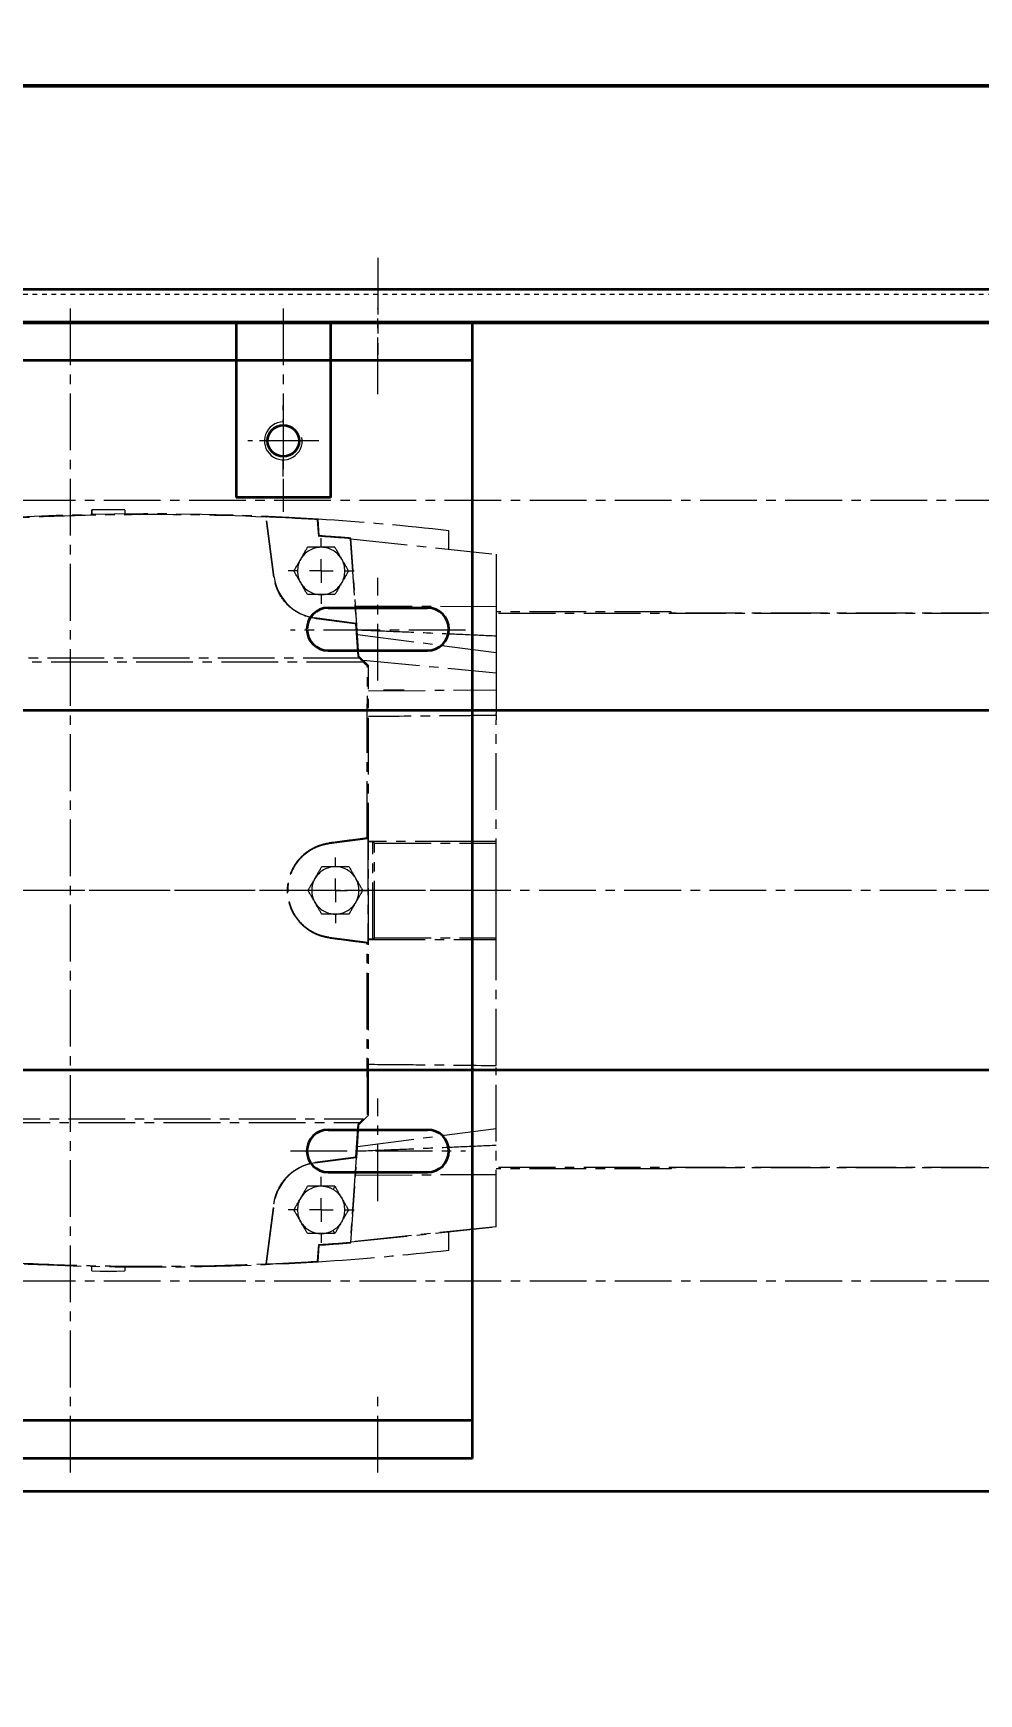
# Model space of a CAD drawing. Header units: millimetres. Extents: x -67280 to 67280, y -47520 to 47520.
# Drawn here: x -47673.8 to -47474, y -19137 to -18786.2 of the extents above; entities that cross this region are included whole.
import ezdxf

# ---------------------------------------------------------------- set-up
doc = ezdxf.new("R2010")
doc.units = ezdxf.units.MM
doc.linetypes.add('点画线', pattern=[18, 12, -2, 2, -2])
doc.linetypes.add('虚线', pattern=[2, 1, -1])
doc.layers.get('0').update_dxf_attribs({"lineweight": 35})
for name, color, linetype, lineweight in [('CDRAFT0', 7, 'Continuous', 35), ('EB0', 7, 'Continuous', 35), ('EB0_1', 7, 'Continuous', 35), ('中心线层', 1, '点画线', 18), ('尺寸线层', 4, 'Continuous', 18), ('粗实线层', 7, 'Continuous', 35), ('细实线层', 3, 'Continuous', 18), ('虚线层', 100, '虚线', 18)]:
    doc.layers.add(name, color=color, linetype=linetype, lineweight=lineweight)
doc.styles.add('标准', font='', dxfattribs={"width": 0.667})
doc.styles.get('标准').set_extended_font_data('宋体')
doc.dimstyles.new('标准', dxfattribs={"dimscale": 160, "dimtxt": 2, "dimasz": 1, "dimexe": 1, "dimexo": 0, "dimgap": 1, "dimtad": 1, "dimdec": 1, "dimdsep": 46, "dimtxsty": '标准', "dimblk": '_CAXARROW', "dimcen": 0, "dimdle": 2, "dimaunit": 1, "dimadec": 0, "dimazin": 2, "dimtfac": 0.707107, "dimtdec": 3, "dimtmove": 0, "dimatfit": 3, "dimfxl": 0, "dimfrac": 2, "dimtolj": 1, "dimarcsym": 0})

# ---------------------------------------------------------------- blocks, each defined once
blk = doc.blocks.new('*X503')
at = {"layer": '尺寸线层', "linetype": 'Continuous', "lineweight": 18}
for points in [[(-51183.27, -18397.31), (-51163.27, -18557.31), (-51203.27, -18557.31)], [(-51183.27, -22837.31), (-51163.27, -22677.31), (-51203.27, -22677.31)]]:
    blk.add_hatch(color=0, dxfattribs=at).paths.add_polyline_path(points, flags=0)
at = {"layer": '尺寸线层', "color": 0}
for p, q in [((-46007.99, -18397.31), (-51343.27, -18397.31)), ((-46125.8, -22837.31), (-51343.27, -22837.31))]:
    blk.add_line(p, q, dxfattribs=at)
at = {"layer": '尺寸线层', "color": 0, "linetype": 'Continuous', "lineweight": 18}
blk.add_line((-51183.27, -18397.31), (-51183.27, -22837.31), dxfattribs=at)
at = {"layer": '尺寸线层', "color": 0, "insert": (-51503.27, -20617.31), "char_height": 320, "width": 1253.13, "attachment_point": 5, "rotation": 90, "line_spacing_factor": 1.15057, "style": '标准'}
blk.add_mtext('\\T1.1;4440', dxfattribs=at)
blk = doc.blocks.new('_CAXARROW')
blk.add_hatch(color=0).paths.add_polyline_path([(0, 0), (-1, 0.125), (-1, -0.125)], flags=0)
blk = doc.blocks.new('*X1336')
at = {"layer": 'EB0_1'}
for p, q in [((85, 120), (-85, 120)), ((-85, -120), (-85, 120)), ((85, -120), (85, 120)), ((85, 112), (-85, 112)), ((54.5, 59.71), (75.5, 59.71)), ((-75.5, 59.51), (-54.5, 59.51)), ((-75.5, 50.51), (-54.5, 50.51)), ((54.5, 50.71), (75.5, 50.71)), ((-75.5, -50.55), (-54.55, -50.55)), ((54.5, -50.55), (75.5, -50.55)), ((-75.5, -59.55), (-54.55, -59.55)), ((54.5, -59.55), (75.5, -59.55)), ((85, -112), (-85, -112)), ((85, -120), (-85, -120))]:
    blk.add_line(p, q, dxfattribs=at)
for centre, start, end in [((54.5, 55.21), 90, 270), ((75.5, 55.21), 270, 90), ((-75.5, 55.01), 90, 270), ((-54.5, 55.01), 270, 90), ((-75.5, -55.05), 90, 270), ((-54.55, -55.05), 270, 90), ((54.5, -55.05), 90, 270), ((75.5, -55.05), 270, 90)]:
    blk.add_arc(centre, 4.5, start, end, dxfattribs=at)
at = {"layer": '中心线层', "linetype": '点画线', "lineweight": 18}
for p, q in [((-65, 104.84), (-65, 123)), ((0, -123), (0, 123)), ((65, 104.84), (65, 123)), ((-65, 39.33), (-65, 66.06)), ((65, 44.33), (65, 66.06)), ((-46.5, 55), (-83.5, 55)), ((83.5, 55), (46.5, 55)), ((88, 0), (-88, 0)), ((65, -65.67), (65, -43.94)), ((-65.05, -61.72), (-65.05, -48.41)), ((-81.84, -55.05), (-46.83, -55.05)), ((46.5, -55), (83.5, -55)), ((-65, -123), (-65, -105.31)), ((65, -123), (65, -105.31))]:
    blk.add_line(p, q, dxfattribs=at)
blk = doc.blocks.new('*X1340')
at = {"layer": 'CDRAFT0', "color": 0, "linetype": 'Continuous', "lineweight": 18}
for p, q in [((0, 5), (0, 6.95)), ((-5, 0), (-6.95, 0)), ((0, 0), (-2.5, 0)), ((0, 0), (0, 2.5)), ((0, 0), (2.5, 0)), ((0, 0), (0, -2.5)), ((5, 0), (6.95, 0)), ((0, -5), (0, -6.95))]:
    blk.add_line(p, q, dxfattribs=at)
blk = doc.blocks.new('*X1341')
at = {"layer": 'CDRAFT0', "color": 0, "linetype": 'Continuous', "lineweight": 18}
for p, q in [((0, 5), (0, 6.95)), ((-5, 0), (-6.95, 0)), ((0, 0), (-2.5, 0)), ((0, 0), (0, 2.5)), ((0, 0), (2.5, 0)), ((0, 0), (0, -2.5)), ((5, 0), (6.95, 0)), ((0, -5), (0, -6.95))]:
    blk.add_line(p, q, dxfattribs=at)
blk = doc.blocks.new('*X1344')
at = {"layer": 'CDRAFT0', "color": 0, "linetype": 'Continuous', "lineweight": 18}
for p, q in [((0, 5), (0, 6.95)), ((-5, 0), (-6.95, 0)), ((0, 0), (-2.5, 0)), ((0, 0), (0, 2.5)), ((0, 0), (2.5, 0)), ((0, 0), (0, -2.5)), ((5, 0), (6.95, 0)), ((0, -5), (0, -6.95))]:
    blk.add_line(p, q, dxfattribs=at)
blk = doc.blocks.new('*X1337')
at = {"layer": '中心线层'}
for p, q in [((57.5, 80.5), (54, 80.41)), ((54, 80.41), (54.05, 80.36)), ((54, 80.41), (54, 79.43)), ((57.5, 80.45), (54.05, 80.36)), ((54.05, 79.43), (54.05, 80.36)), ((57.5, 80.45), (57.5, 80.5)), ((61, 80.41), (57.5, 80.5)), ((61, 80.36), (57.5, 80.45)), ((61, 80.36), (61, 80.41)), ((61, 80.36), (61, 79.55)), ((90.87, 78.88), (90.91, 78.93)), ((92.52, 66.19), (90.87, 78.88)), ((92.59, 66.19), (90.91, 78.93)), ((101.74, 78.34), (101.85, 78.46)), ((101.99, 74.82), (101.74, 78.34)), ((102.1, 74.93), (101.85, 78.46)), ((101.99, 74.82), (102.1, 74.93)), ((103.39, 74.85), (102.09, 74.98)), ((108.75, 74.46), (108.64, 74.35)), ((108.64, 74.35), (109.89, 56.44)), ((110.49, 49.51), (108.75, 74.46)), ((108.76, 74.28), (139.5, 71.05)), ((129.5, 72.1), (129.5, 76)), ((102.5, 72.5), (99.61, 72.5)), ((105.39, 72.5), (102.5, 72.5)), ((139.5, 71.05), (139.5, 60)), ((92.52, 66.19), (92.59, 66.19)), ((102.5, 62.5), (99.61, 62.5)), ((105.39, 62.5), (102.5, 62.5)), ((109.75, 60.14), (139.5, 60)), ((139.5, 60), (139.5, 53.94)), ((101.19, 57.59), (101.19, 57.51)), ((109.89, 56.44), (101.19, 57.59)), ((109.82, 56.38), (109.89, 56.44)), ((110.3, 49.42), (109.82, 56.38)), ((176.5, 58.86), (139.5, 58.86)), ((260, 58.53), (139.5, 58.53)), ((176.5, 58.62), (176.5, 58.86)), ((245.5, 58.62), (176.5, 58.62)), ((110.17, 54.1), (139.5, 50.27)), ((139.5, 53.94), (139.5, 50.27)), ((110.49, 49.51), (110.3, 49.42)), ((110.67, 49.05), (110.3, 49.42)), ((112.5, 47.5), (110.49, 49.51)), ((139.5, 50.27), (139.5, 46.01)), ((111.41, 48.25), (-4.89, 48.25)), ((110.67, 49.05), (-2.81, 49.05)), ((111.36, 48.64), (139.5, 46.01)), ((112.5, 47.5), (112.26, 47.4)), ((112.5, -47.5), (112.5, 47.5)), ((139.5, 46.01), (139.5, 42.42)), ((112.5, 42.16), (139.5, 42.42)), ((115.68, 42.4), (120.03, 42.4)), ((139.5, 42.42), (139.5, 37.4)), ((139.5, 37.1), (139.5, 37.4)), ((139.5, 37.1), (139.5, 36.05)), ((139.5, 37.1), (139.5, 36.99)), ((139.5, 36.99), (139.5, 36.05)), ((139.5, -36.99), (139.5, 36.05)), ((104.19, 9.91), (112.36, 10.99)), ((112.24, 11.09), (112.36, 10.99)), ((112.36, 10.99), (112.36, -10.99)), ((104.18, 10.03), (104.19, 9.91)), ((112.5, 10.32), (113.43, 10.32)), ((113.43, -10.32), (113.43, 10.32)), ((113.75, 10), (113.43, 10.32)), ((113.75, 10), (139.5, 10)), ((139.5, -10), (139.5, 10)), ((105.5, 5), (102.61, 5)), ((108.39, 5), (105.5, 5)), ((376.56, 0), (-84.07, 0)), ((105.5, -5), (102.61, -5)), ((108.39, -5), (105.5, -5)), ((104.18, -10.03), (104.19, -9.91)), ((112.36, -10.99), (104.19, -9.91)), ((113.43, -10.32), (112.5, -10.32)), ((113.43, -10.32), (113.75, -10)), ((113.75, -10), (139.5, -10)), ((112.36, -10.99), (112.24, -11.09)), ((139.5, -71.05), (139.5, -37.4)), ((-4.89, -48.25), (111.41, -48.25)), ((-2.81, -49.05), (110.67, -49.05)), ((110.67, -49.05), (110.3, -49.42)), ((110.49, -49.51), (112.5, -47.5)), ((108.75, -74.46), (110.49, -49.51)), ((109.82, -56.38), (110.3, -49.42)), ((110.17, -54.1), (139.5, -50.27)), ((110.3, -49.42), (110.49, -49.51)), ((101.19, -57.59), (109.89, -56.44)), ((101.19, -57.51), (101.19, -57.59)), ((109.89, -56.44), (108.64, -74.35)), ((109.82, -56.38), (109.89, -56.44)), ((260, -58.53), (139.5, -58.53)), ((176.5, -58.86), (139.5, -58.86)), ((245.5, -58.62), (176.5, -58.62)), ((176.5, -58.62), (176.5, -58.86)), ((102.5, -62.5), (99.61, -62.5)), ((105.39, -62.5), (102.5, -62.5)), ((105.39, -62.5), (105, -63.17)), ((109.75, -60.14), (139.5, -60)), ((90.87, -78.88), (92.52, -66.19)), ((90.91, -78.93), (92.59, -66.19)), ((92.59, -66.19), (92.52, -66.19)), ((102.5, -72.5), (99.61, -72.5)), ((105.39, -72.5), (102.5, -72.5)), ((105.39, -72.5), (105, -71.83)), ((139.5, -71.05), (108.76, -74.28)), ((108.76, -74.28), (139.5, -71.05)), ((129.5, -76), (129.5, -72.15)), ((101.74, -78.34), (101.99, -74.82)), ((101.85, -78.46), (102.1, -74.93)), ((102.1, -74.93), (101.99, -74.82)), ((102.09, -74.98), (103.39, -74.85)), ((108.64, -74.35), (108.75, -74.46)), ((54, -80.41), (54, -79.43)), ((54.05, -80.36), (54, -80.41)), ((54, -80.41), (57.5, -80.5)), ((54.05, -80.36), (54.05, -79.43)), ((54.05, -80.36), (57.5, -80.45)), ((57.5, -80.45), (61, -80.36)), ((57.5, -80.5), (61, -80.41)), ((57.5, -80.45), (57.5, -80.5)), ((61, -79.55), (61, -80.36)), ((61, -80.41), (61, -80.36)), ((90.87, -78.88), (90.91, -78.93)), ((101.85, -78.46), (101.74, -78.34))]:
    blk.add_line(p, q, dxfattribs=at)
for points in [[(111.41, 48.25), (111.04, 48.65), (110.67, 49.05)], [(139.5, 10.37), (134.33, 10.37), (112.5, 10.35)], [(112.5, -10.35), (134.33, -10.37), (139.5, -10.37)], [(110.67, -49.05), (111.04, -48.65), (111.41, -48.25)]]:
    blk.add_lwpolyline(points, dxfattribs=at)
for centre, radius, start, end in [((66.64, -474.87), 554.44, 86.3585, 96.5387), ((66.64, -474.87), 554.33, 86.3691, 87.4903), ((66.64, -474.87), 554.44, 83.4898, 86.3604), ((66.64, -474.87), 550.83, 85.627, 86.3203), ((66.64, -474.87), 550.94, 85.6165, 86.3096), ((102.5, 67.5), 5, 90, 150), ((102.5, 67.5), 5, 30, 90), ((102.5, 67.5), 5, 150, 210), ((102.5, 67.5), 5, 330, 30), ((102.5, 67.5), 10, 187.5, 262.5), ((102.5, 67.5), 5, 210, 270), ((102.5, 67.5), 5, 270, 330), ((105.5, 0), 5, 90, 150), ((105.5, 0), 5, 30, 90), ((105.5, 0), 5, 150, 210), ((105.5, 0), 5, 330, 30), ((105.5, 0), 5, 210, 270), ((105.5, 0), 5, 270, 330), ((102.5, -67.5), 10, 97.5, 172.5), ((102.5, -67.5), 5, 90, 150), ((102.5, -67.5), 5, 60, 90), ((102.5, -67.5), 5, 150, 210), ((102.5, -67.5), 5, 30, 60), ((102.5, -67.5), 5, 330, 30), ((102.5, -67.5), 5, 210, 270), ((102.5, -67.5), 5, 300, 330), ((102.5, -67.5), 5, 270, 300), ((66.64, 474.87), 554.44, 263.5001, 273.6415), ((66.64, 474.87), 554.44, 273.6396, 276.5102), ((66.64, 474.87), 550.83, 273.6797, 274.373), ((66.64, 474.87), 550.94, 273.6904, 274.3835), ((66.64, 474.87), 554.33, 272.5097, 273.6309)]:
    blk.add_arc(centre, radius, start, end, dxfattribs=at)
blk.add_ellipse((111.91, 0), major_axis=(0, -71), ratio=0.026186, start_param=1.429481, end_param=1.712111, dxfattribs=at)
for points, knots in [([(90.87, 78.88), (79.21, 79.39), (67.54, 79.54), (50.04, 79.2), (44.21, 79), (32.56, 78.41), (26.74, 78.03), (20.93, 77.55)], [0, 0, 0, 0, 306.377256, 306.377256, 459.565884, 459.565884, 612.754512, 612.754512, 612.754512, 612.754512]), ([(101.19, 57.51), (100.09, 57.66), (99.04, 57.98), (97.55, 58.71), (97.08, 59), (96.19, 59.63), (95.77, 59.99), (94.6, 61.16), (93.96, 62.05), (93.23, 63.54), (93.03, 64.05), (92.71, 65.1), (92.6, 65.64), (92.52, 66.19)], [0, 0, 0, 0, 324.069924, 324.069924, 486.104886, 486.104886, 648.139848, 648.139848, 972.209772, 972.209772, 1134.244734, 1134.244734, 1296.279696, 1296.279696, 1296.279696, 1296.279696]), ([(101.19, 57.51), (102.62, 57.32), (105.5, 56.95), (108.38, 56.57), (109.82, 56.38)], [0, 0, 0, 0, 278.358242, 556.7155, 556.7155, 556.7155, 556.7155]), ([(110.1, 55.07), (112.66, 54.96), (117.69, 54.75), (125.15, 54.44), (132.39, 54.12), (137.15, 53.91), (139.5, 53.81)], [0, 0, 0, 0, 290.693889, 573.555888, 848.586584, 1115.78662, 1115.78662, 1115.78662, 1115.78662]), ([(139.5, 36.99), (136.25, 36.95), (127.24, 36.85), (118.24, 36.78), (112.48, 36.73)], [0, 0, 0, 0, 247.331389, 684.56505, 684.56505, 684.56505, 684.56505]), ([(112.24, 11.09), (110.9, 10.91), (108.21, 10.56), (105.52, 10.21), (104.18, 10.03)], [0, 0, 0, 0, 317.139788, 634.278062, 634.278062, 634.278062, 634.278062]), ([(104.18, -10.03), (103.57, -9.95), (102.98, -9.82), (102.12, -9.54), (101.84, -9.43), (101.28, -9.2), (101, -9.07), (100.19, -8.63), (99.69, -8.3), (98.98, -7.74), (98.75, -7.54), (98.31, -7.12), (98.1, -6.9), (97.49, -6.21), (97.14, -5.72), (96.67, -4.95), (96.53, -4.68), (96.26, -4.13), (96.14, -3.85), (95.82, -3), (95.66, -2.41), (95.44, -1.22), (95.38, -0.61), (95.38, 0.6), (95.44, 1.2), (95.6, 2.1), (95.67, 2.4), (95.83, 2.99), (95.92, 3.28), (96.24, 4.12), (96.51, 4.67), (96.97, 5.45), (97.14, 5.71), (97.5, 6.2), (97.69, 6.44), (98.29, 7.12), (98.72, 7.54), (99.44, 8.11), (99.69, 8.29), (100.2, 8.62), (100.46, 8.77), (101.25, 9.2), (101.81, 9.44), (102.98, 9.82), (103.57, 9.95), (104.18, 10.03)], [0, 0, 0, 0, 322.441056, 322.441056, 483.661584, 483.661584, 644.882112, 644.882112, 967.323168, 967.323168, 1128.543696, 1128.543696, 1289.764225, 1289.764225, 1612.205281, 1612.205281, 1773.425809, 1773.425809, 1934.646337, 1934.646337, 2257.087393, 2257.087393, 2579.528449, 2579.528449, 2901.969505, 2901.969505, 3063.190033, 3063.190033, 3224.410561, 3224.410561, 3546.851618, 3546.851618, 3708.072146, 3708.072146, 3869.292674, 3869.292674, 4191.73373, 4191.73373, 4352.954258, 4352.954258, 4514.174786, 4514.174786, 4836.615842, 4836.615842, 5159.056898, 5159.056898, 5159.056898, 5159.056898]), ([(104.19, -9.91), (103.64, -9.84), (103.07, -9.72), (101.94, -9.36), (101.38, -9.13), (100.29, -8.56), (99.77, -8.22), (98.79, -7.44), (98.33, -7), (97.51, -6.05), (97.15, -5.54), (96.53, -4.47), (96.28, -3.91), (95.88, -2.78), (95.73, -2.21), (95.54, -1.09), (95.5, -0.54), (95.5, 0.54), (95.54, 1.09), (95.73, 2.21), (95.88, 2.78), (96.28, 3.91), (96.53, 4.47), (97.15, 5.54), (97.51, 6.05), (98.33, 7), (98.79, 7.44), (99.77, 8.22), (100.29, 8.56), (101.38, 9.13), (101.94, 9.36), (103.07, 9.72), (103.64, 9.84), (104.19, 9.91)], [0, 0, 0, 0, 236.480879, 236.480879, 472.961758, 472.961758, 709.442636, 709.442636, 945.923515, 945.923515, 1182.404394, 1182.404394, 1418.885273, 1418.885273, 1655.366152, 1655.366152, 1891.847031, 1891.847031, 2128.327909, 2128.327909, 2364.808788, 2364.808788, 2601.289667, 2601.289667, 2837.770546, 2837.770546, 3074.251425, 3074.251425, 3310.732304, 3310.732304, 3547.213182, 3547.213182, 3783.694061, 3783.694061, 3783.694061, 3783.694061]), ([(104.18, -10.03), (105.52, -10.21), (108.21, -10.56), (110.9, -10.91), (112.24, -11.09)], [0, 0, 0, 0, 350.908719, 701.819114, 701.819114, 701.819114, 701.819114]), ([(112.48, -36.73), (115.85, -36.76), (124.86, -36.83), (133.86, -36.93), (139.5, -36.99)], [0, 0, 0, 0, 333.603451, 892.559706, 892.559706, 892.559706, 892.559706]), ([(110.1, -55.07), (112.65, -54.96), (117.68, -54.76), (125.12, -54.44), (132.37, -54.12), (137.15, -53.91), (139.5, -53.81)], [0, 0, 0, 0, 441.173897, 871.300654, 1290.381406, 1698.417381, 1698.417381, 1698.417381, 1698.417381]), ([(92.52, -66.19), (92.67, -65.09), (92.98, -64.04), (93.72, -62.55), (94, -62.08), (94.64, -61.19), (94.99, -60.77), (96.16, -59.6), (97.05, -58.96), (98.54, -58.22), (99.05, -58.02), (100.1, -57.7), (100.64, -57.59), (101.19, -57.51)], [0, 0, 0, 0, 534.366691, 534.366691, 801.550036, 801.550036, 1068.733381, 1068.733381, 1603.100072, 1603.100072, 1870.283417, 1870.283417, 2137.466762, 2137.466762, 2137.466762, 2137.466762]), ([(109.82, -56.38), (108.38, -56.57), (105.5, -56.95), (102.62, -57.32), (101.19, -57.51)], [0, 0, 0, 0, 439.768304, 879.538163, 879.538163, 879.538163, 879.538163]), ([(20.93, -77.55), (26.74, -78.03), (32.56, -78.41), (44.21, -79), (50.04, -79.2), (67.54, -79.54), (79.21, -79.39), (90.87, -78.88)], [0, 0, 0, 0, 221.9518, 221.9518, 443.903599, 443.903599, 887.807199, 887.807199, 887.807199, 887.807199])]:
    blk.add_open_spline(points, degree=3, knots=knots, dxfattribs=at)
for points in [[(98.17, 70), (98.66, 70.85), (99.14, 71.68), (99.61, 72.5)], [(105.39, 72.5), (105.86, 71.68), (106.34, 70.85), (106.83, 70)], [(96.73, 67.5), (97.2, 68.32), (97.68, 69.15), (98.17, 70)], [(98.17, 65), (97.68, 65.85), (97.2, 66.68), (96.73, 67.5)], [(106.83, 70), (107.32, 69.15), (107.8, 68.32), (108.27, 67.5)], [(108.27, 67.5), (107.8, 66.68), (107.32, 65.85), (106.83, 65)], [(99.61, 62.5), (99.14, 63.32), (98.66, 64.15), (98.17, 65)], [(106.83, 65), (106.34, 64.15), (105.86, 63.32), (105.39, 62.5)], [(111.41, 48.25), (111.69, 47.97), (111.97, 47.68), (112.26, 47.4)], [(112.24, 11.09), (112.24, 23.2), (112.25, 35.3), (112.26, 47.4)], [(101.17, 2.5), (101.66, 3.35), (102.14, 4.18), (102.61, 5)], [(108.39, 5), (108.86, 4.18), (109.34, 3.35), (109.83, 2.5)], [(99.73, 0), (100.2, 0.82), (100.68, 1.65), (101.17, 2.5)], [(109.83, 2.5), (110.32, 1.65), (110.8, 0.82), (111.27, 0)], [(101.17, -2.5), (100.68, -1.65), (100.2, -0.82), (99.73, 0)], [(102.61, -5), (102.14, -4.18), (101.66, -3.35), (101.17, -2.5)], [(109.83, -2.5), (109.34, -3.35), (108.86, -4.18), (108.39, -5)], [(111.27, 0), (110.8, -0.82), (110.32, -1.65), (109.83, -2.5)], [(112.26, -47.4), (112.25, -35.3), (112.24, -23.2), (112.24, -11.09)], [(98.17, -65), (98.66, -64.15), (99.14, -63.32), (99.61, -62.5)], [(105.39, -62.5), (105.86, -63.32), (106.34, -64.15), (106.83, -65)], [(96.73, -67.5), (97.2, -66.68), (97.68, -65.85), (98.17, -65)], [(106.83, -65), (107.32, -65.85), (107.8, -66.68), (108.27, -67.5)], [(98.17, -70), (97.68, -69.15), (97.2, -68.32), (96.73, -67.5)], [(99.61, -72.5), (99.14, -71.68), (98.66, -70.85), (98.17, -70)], [(106.83, -70), (106.34, -70.85), (105.86, -71.68), (105.39, -72.5)], [(108.27, -67.5), (107.8, -68.32), (107.32, -69.15), (106.83, -70)]]:
    blk.add_open_spline(points, degree=3, dxfattribs=at)
for name, p in [('*X1341', (102.5, 67.5)), ('*X1344', (105.5, 0)), ('*X1340', (102.5, -67.5))]:
    blk.add_blockref(name, p, dxfattribs=at)
blk = doc.blocks.new('*X1346')
at = {"layer": 'EB0_1'}
blk.add_circle((0, 0), 3.32, dxfattribs=at)
at = {"layer": '中心线层', "linetype": '点画线', "lineweight": 18}
for p, q in [((0, 7), (0, -7)), ((7, 0), (-7, 0))]:
    blk.add_line(p, q, dxfattribs=at)
at = {"layer": '细实线层'}
blk.add_arc((0, 0), 4, 90, 10, dxfattribs=at)
blk = doc.blocks.new('*X1335')
at = {"layer": 'EB0', "linetype": 'Continuous', "lineweight": 50}
for p, q in [((574, 689.99), (-574, 689.99)), ((-574, 640), (574, 639.99))]:
    blk.add_line(p, q, dxfattribs=at)
at = {"layer": 'EB0', "linetype": '点画线', "lineweight": 18}
for p, q in [((-572.93, 602.5), (592.1, 602.5)), ((-572.93, 437.5), (592.1, 437.5))]:
    blk.add_line(p, q, dxfattribs=at)
at = {"layer": 'EB0_1'}
for p, q in [((-383, 640), (-383, 603)), ((-363, 640), (-363, 603)), ((-363, 603), (-383, 603))]:
    blk.add_line(p, q, dxfattribs=at)
at = {"layer": '中心线层', "linetype": '点画线', "lineweight": 18}
for p, q in [((-353, 653.67), (-353, 633.17)), ((-373, 643), (-373, 600)), ((-373, 607.5), (-373, 622.5)), ((-365.5, 615), (-380.5, 615))]:
    blk.add_line(p, q, dxfattribs=at)
at = {"layer": '粗实线层', "linetype": 'Continuous', "lineweight": 35}
for p, q in [((485, 647), (-485, 647)), ((485, 558), (-485, 558)), ((485, 482), (-485, 482)), ((485, 393), (-485, 393))]:
    blk.add_line(p, q, dxfattribs=at)
at = {"layer": '虚线层'}
blk.add_line((-574, 645.99), (574, 645.99), dxfattribs=at)
at = {"layer": 'EB0_1'}
blk.add_blockref('*X1336', (-418, 520), dxfattribs=at)
at = {"layer": '中心线层'}
blk.add_blockref('*X1337', (-467.5, 520), dxfattribs=at)
blk.add_wipeout([(-369.68, 615), (-369.68, 615.03), (-369.68, 615.06), (-369.68, 615.1), (-369.68, 615.13), (-369.68, 615.16), (-369.68, 615.2), (-369.68, 615.23), (-369.69, 615.26), (-369.69, 615.29), (-369.69, 615.33), (-369.7, 615.36), (-369.7, 615.39), (-369.7, 615.42), (-369.71, 615.46), (-369.71, 615.49), (-369.72, 615.52), (-369.72, 615.55), (-369.73, 615.59), (-369.74, 615.62), (-369.74, 615.65), (-369.75, 615.68), (-369.76, 615.72), (-369.76, 615.75), (-369.77, 615.78), (-369.78, 615.81), (-369.79, 615.84), (-369.79, 615.87), (-369.8, 615.91), (-369.81, 615.94), (-369.82, 615.97), (-369.82, 615.97), (-369.87, 616.1), (-369.92, 616.24), (-369.97, 616.37), (-370.03, 616.49), (-370.1, 616.62), (-370.17, 616.74), (-370.25, 616.86), (-370.33, 616.97), (-370.41, 617.09), (-370.5, 617.19), (-370.6, 617.3), (-370.7, 617.4), (-370.8, 617.49), (-370.91, 617.58), (-371.02, 617.67), (-371.14, 617.75), (-371.26, 617.83), (-371.38, 617.9), (-371.5, 617.97), (-371.63, 618.03), (-371.76, 618.08), (-371.89, 618.13), (-372.03, 618.18), (-372.16, 618.22), (-372.3, 618.25), (-372.44, 618.27), (-372.58, 618.3), (-372.72, 618.31), (-372.86, 618.32), (-373, 618.32), (-373, 618.32), (-373, 619), (-373, 619), (-373.18, 619), (-373.35, 618.98), (-373.53, 618.96), (-373.7, 618.94), (-373.88, 618.9), (-374.05, 618.86), (-374.22, 618.81), (-374.39, 618.75), (-374.55, 618.69), (-374.71, 618.61), (-374.87, 618.54), (-375.02, 618.45), (-375.17, 618.36), (-375.32, 618.26), (-375.46, 618.15), (-375.6, 618.04), (-375.73, 617.92), (-375.86, 617.8), (-375.98, 617.67), (-376.09, 617.54), (-376.2, 617.4), (-376.31, 617.25), (-376.4, 617.1), (-376.49, 616.95), (-376.57, 616.8), (-376.65, 616.64), (-376.72, 616.47), (-376.78, 616.31), (-376.83, 616.14), (-376.88, 615.97), (-376.88, 615.97), (-376.89, 615.94), (-376.9, 615.91), (-376.9, 615.87), (-376.91, 615.84), (-376.92, 615.81), (-376.92, 615.78), (-376.93, 615.75), (-376.94, 615.71), (-376.94, 615.68), (-376.95, 615.65), (-376.95, 615.62), (-376.96, 615.59), (-376.96, 615.55), (-376.97, 615.52), (-376.97, 615.49), (-376.97, 615.46), (-376.98, 615.42), (-376.98, 615.39), (-376.98, 615.36), (-376.99, 615.33), (-376.99, 615.29), (-376.99, 615.26), (-376.99, 615.23), (-377, 615.2), (-377, 615.16), (-377, 615.13), (-377, 615.1), (-377, 615.06), (-377, 615.03), (-377, 615), (-377, 615), (-376.99, 614.79), (-376.98, 614.58), (-376.95, 614.37), (-376.91, 614.17), (-376.86, 613.96), (-376.8, 613.76), (-376.73, 613.57), (-376.65, 613.37), (-376.56, 613.18), (-376.46, 613), (-376.36, 612.82), (-376.24, 612.65), (-376.11, 612.48), (-375.97, 612.32), (-375.83, 612.17), (-375.68, 612.03), (-375.52, 611.89), (-375.35, 611.76), (-375.18, 611.64), (-375, 611.54), (-374.82, 611.44), (-374.63, 611.35), (-374.43, 611.26), (-374.24, 611.2), (-374.04, 611.14), (-373.83, 611.09), (-373.63, 611.05), (-373.42, 611.02), (-373.21, 611), (-373, 611), (-373, 611), (-372.79, 611), (-372.58, 611.02), (-372.37, 611.05), (-372.17, 611.09), (-371.97, 611.14), (-371.76, 611.2), (-371.57, 611.26), (-371.37, 611.35), (-371.18, 611.44), (-371, 611.54), (-370.82, 611.64), (-370.65, 611.76), (-370.48, 611.89), (-370.32, 612.03), (-370.17, 612.17), (-370.03, 612.32), (-369.89, 612.48), (-369.76, 612.65), (-369.65, 612.82), (-369.54, 613), (-369.44, 613.18), (-369.35, 613.37), (-369.27, 613.57), (-369.2, 613.76), (-369.14, 613.96), (-369.09, 614.17), (-369.05, 614.37), (-369.02, 614.58), (-369.01, 614.79), (-369, 615), (-369, 615)]).dxf.layer = '尺寸线层'
at = {"layer": '尺寸线层'}
blk.add_blockref('*X1346', (-373, 615), dxfattribs=at)

msp = doc.modelspace()

# ---------------------------------------------------------------- dimensions: what is measured, and where the dimension line sits
at = {"layer": '尺寸线层'}
dim = msp.add_linear_dim(base=(-51183.269, -22837.309), p1=(-46007.985, -18397.309), p2=(-46125.8, -22837.309), angle=270, dimstyle='标准', override={"dimsah": 1, "dimtfill": 1, "dimtzin": 8}, dxfattribs=at)
dim.commit()
dim.dimension.update_dxf_attribs({"geometry": '*X503', "text_midpoint": (-51183.269, -20617.309)})

# ---------------------------------------------------------------- next in the draw order: block references
at = {"layer": '中心线层'}
msp.add_blockref('*X1335', (-47247.969, -19487.289), dxfattribs=at)

doc.saveas('drawing.dxf')
